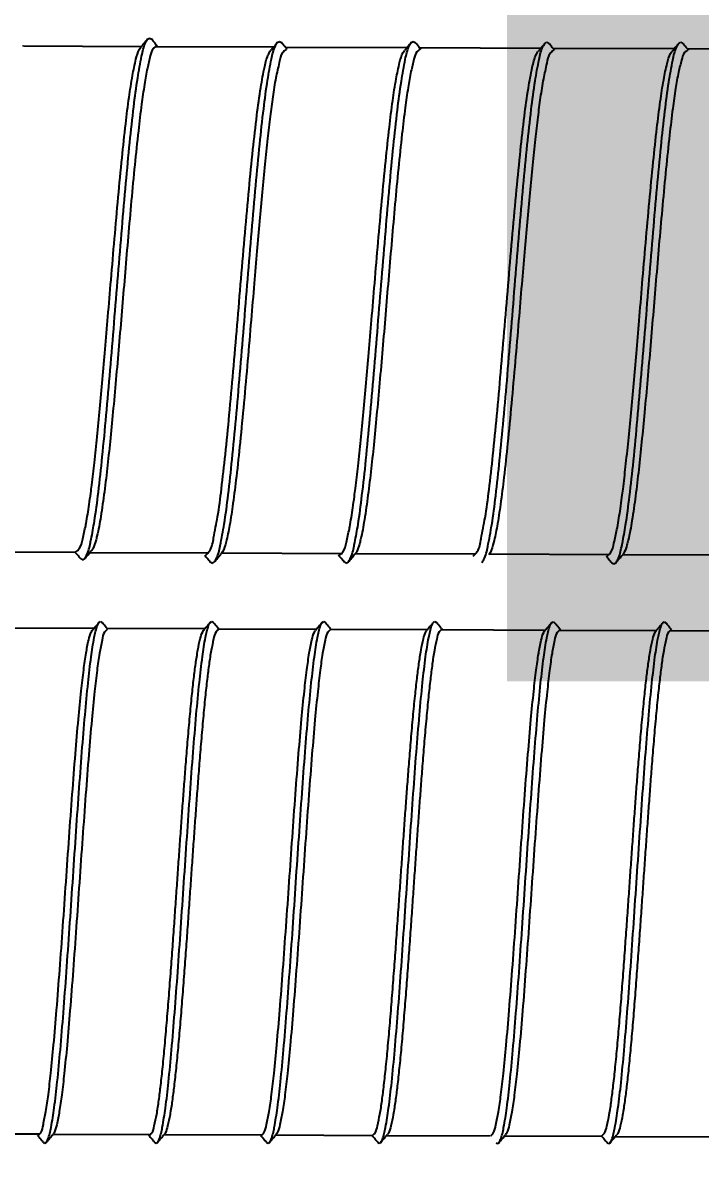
# Model space of a CAD drawing. Header units: inches. Extents: x -40190 to 0, y -3216 to 2257.
# Drawn here: x -21619.12 to -21613.92, y 333.44 to 342.27 of the extents above; entities that cross this region are included whole.
import ezdxf
from ezdxf import colors
from ezdxf.entities.mleader import LeaderData, LeaderLine
from ezdxf.enums import TextEntityAlignment as Align
from ezdxf.math import Vec2, Vec3

# ---------------------------------------------------------------- set-up
doc = ezdxf.new("R2010")
doc.units = ezdxf.units.IN
doc.header["$LTSCALE"] = 0.5
doc.header["$MEASUREMENT"] = 0
for name, color, linetype in [('A113$0$A-ANNO-IDEN', 8, 'Continuous'), ('A113$0$E-POWER-GEN', 8, 'Continuous'), ('E-Anno-Keyn', 72, 'Continuous'), ('E-Anno-Note', 6, 'Continuous'), ('M-Elect-Generator', 94, 'Continuous'), ('M-HVAC-text', 6, 'Continuous'), ('XREF', 7, 'Continuous')]:
    doc.layers.add(name, color=color, linetype=linetype)
doc.styles.add('A113$0$Arial', font='arial.ttf', dxfattribs={"height": 0.076839})
doc.styles.add('MAMEP ANNO', font='arial.ttf', dxfattribs={"height": 0.101562})
doc.styles.get("Standard").update_dxf_attribs({"font": 'simplex.shx'})

# ---------------------------------------------------------------- blocks, each defined once
blk = doc.blocks.new('550-600 kW')
at = {"layer": 'M-Elect-Generator', "color": 1}
for p, q in [((-15746.5348, -5604.7468), (-15746.5457, -5604.7533)), ((-15746.5238, -5604.7533), (-15746.5348, -5604.7468)), ((-15745.6813, -5604.7468), (-15745.6922, -5604.7533)), ((-15745.6704, -5604.7533), (-15745.6813, -5604.7468)), ((-15744.7751, -5604.749), (-15744.7861, -5604.7555)), ((-15744.7642, -5604.7555), (-15744.7751, -5604.749)), ((-15743.9217, -5604.749), (-15743.9326, -5604.7555)), ((-15743.9107, -5604.7555), (-15743.9217, -5604.749)), ((-15743.0627, -5604.7493), (-15743.0736, -5604.7558)), ((-15743.0517, -5604.7558), (-15743.0627, -5604.7493)), ((-15742.2092, -5604.7493), (-15742.2201, -5604.7558)), ((-15742.1983, -5604.7558), (-15742.2092, -5604.7493)), ((-15746.587, -5604.8023), (-15747.3514, -5604.7991)), ((-15746.4833, -5604.808), (-15746.4836, -5604.808)), ((-15745.7365, -5604.8058), (-15746.4822, -5604.8027)), ((-15744.8317, -5604.8096), (-15745.6257, -5604.8063)), ((-15744.7237, -5604.8101), (-15744.724, -5604.8101)), ((-15743.9813, -5604.8132), (-15744.7181, -5604.8101)), ((-15743.1251, -5604.8167), (-15743.8743, -5604.8136)), ((-15743.8702, -5604.8101), (-15743.8705, -5604.8101)), ((-15742.2743, -5604.8203), (-15743.0192, -5604.8172)), ((-15743.0112, -5604.8104), (-15743.0115, -5604.8104)), ((-15741.4039, -5604.8239), (-15742.1689, -5604.8207)), ((-15742.1578, -5604.8104), (-15742.158, -5604.8104)), ((-15747.0059, -5608.6831), (-15747.7706, -5608.6799)), ((-15747.0129, -5608.689), (-15747.0127, -5608.689)), ((-15746.9615, -5608.7501), (-15746.9724, -5608.7436)), ((-15746.9506, -5608.7436), (-15746.9615, -5608.7501)), ((-15746.1566, -5608.6866), (-15746.8998, -5608.6835)), ((-15746.1595, -5608.689), (-15746.1592, -5608.689)), ((-15746.108, -5608.7501), (-15746.119, -5608.7436)), ((-15746.0971, -5608.7436), (-15746.108, -5608.7501)), ((-15745.252, -5608.6903), (-15746.0493, -5608.687)), ((-15745.2533, -5608.6911), (-15745.253, -5608.6911)), ((-15745.2019, -5608.7523), (-15745.2128, -5608.7458)), ((-15745.1909, -5608.7458), (-15745.2019, -5608.7523)), ((-15744.4032, -5608.6937), (-15745.1444, -5608.6907)), ((-15744.3998, -5608.6911), (-15744.3996, -5608.6911)), ((-15744.3484, -5608.7523), (-15744.3593, -5608.7458)), ((-15744.3374, -5608.7458), (-15744.3484, -5608.7523)), ((-15743.5415, -5608.6973), (-15744.2939, -5608.6942)), ((-15743.5408, -5608.6914), (-15743.5406, -5608.6914)), ((-15743.4894, -5608.7525), (-15743.5003, -5608.7461)), ((-15743.4784, -5608.7461), (-15743.4894, -5608.7525)), ((-15742.6851, -5608.7008), (-15743.4376, -5608.6977)), ((-15742.6873, -5608.6914), (-15742.6871, -5608.6914)), ((-15742.6359, -5608.7525), (-15742.6469, -5608.7461)), ((-15742.625, -5608.7461), (-15742.6359, -5608.7525)), ((-15741.8233, -5608.7043), (-15742.5871, -5608.7012)), ((-15746.5745, -5609.1939), (-15746.5903, -5609.2033)), ((-15746.5587, -5609.2033), (-15746.5745, -5609.1939)), ((-15744.5218, -5609.2001), (-15744.5376, -5609.2094)), ((-15744.506, -5609.2094), (-15744.5218, -5609.2001)), ((-15743.4944, -5609.2001), (-15743.5102, -5609.2094)), ((-15743.4785, -5609.2094), (-15743.4944, -5609.2001)), ((-15746.6441, -5609.2666), (-15747.4815, -5609.2632)), ((-15745.6192, -5609.2707), (-15746.5373, -5609.267)), ((-15746.523, -5609.2551), (-15746.5234, -5609.2551)), ((-15744.5927, -5609.2749), (-15745.5118, -5609.2712)), ((-15743.5678, -5609.279), (-15744.4868, -5609.2753)), ((-15744.4703, -5609.2612), (-15744.4707, -5609.2612)), ((-15742.5555, -5609.283), (-15743.461, -5609.2794)), ((-15743.4429, -5609.2612), (-15743.4432, -5609.2612)), ((-15742.499, -5609.2256), (-15742.5148, -5609.2349)), ((-15742.4832, -5609.2349), (-15742.499, -5609.2256)), ((-15742.4475, -5609.2867), (-15742.4479, -5609.2867)), ((-15741.5315, -5609.2871), (-15742.4421, -5609.2835)), ((-15747.138, -5613.1477), (-15747.9855, -5613.1443)), ((-15747.1397, -5613.1361), (-15747.1393, -5613.1361)), ((-15746.107, -5613.1519), (-15747.0388, -5613.1481)), ((-15746.1123, -5613.1361), (-15746.1119, -5613.1361)), ((-15745.0834, -5613.1561), (-15746.0149, -5613.1523)), ((-15745.087, -5613.1422), (-15745.0866, -5613.1422)), ((-15744.0524, -5613.1602), (-15744.9879, -5613.1565)), ((-15744.0596, -5613.1422), (-15744.0592, -5613.1422)), ((-15743.0591, -5613.1643), (-15743.964, -5613.1606)), ((-15743.0642, -5613.1677), (-15743.0638, -5613.1677)), ((-15742.0443, -5613.1684), (-15742.9505, -5613.1647)), ((-15747.0882, -5613.1972), (-15747.104, -5613.1878)), ((-15747.0724, -5613.1878), (-15747.0882, -5613.1972)), ((-15746.0608, -5613.1972), (-15746.0766, -5613.1878)), ((-15746.045, -5613.1878), (-15746.0608, -5613.1972)), ((-15745.0355, -5613.2033), (-15745.0513, -5613.194)), ((-15745.0197, -5613.194), (-15745.0355, -5613.2033)), ((-15744.0081, -5613.2033), (-15744.0239, -5613.194)), ((-15743.9922, -5613.194), (-15744.0081, -5613.2033)), ((-15743.0127, -5613.2288), (-15743.0285, -5613.2195)), ((-15742.9969, -5613.2195), (-15743.0127, -5613.2288))]:
    blk.add_line(p, q, dxfattribs=at)
for points in [[(-15746.5457, -5604.7533), (-15746.5465, -5604.7544), (-15746.5584, -5604.7771), (-15746.5823, -5604.8682), (-15746.6061, -5605.0166), (-15746.6296, -5605.2151), (-15746.6533, -5605.462), (-15746.6771, -5605.7491), (-15746.7007, -5606.0632), (-15746.7242, -5606.3975), (-15746.7481, -5606.7473), (-15746.7719, -5607.0972), (-15746.7955, -5607.4317), (-15746.8191, -5607.7476), (-15746.843, -5608.0355), (-15746.8667, -5608.2821), (-15746.8902, -5608.4804), (-15746.914, -5608.6288), (-15746.9379, -5608.7199), (-15746.9497, -5608.7426), (-15746.9506, -5608.7436)], [(-15746.5457, -5604.7533), (-15746.5575, -5604.7673), (-15746.5853, -5604.8002), (-15746.5918, -5604.808)], [(-15746.4829, -5604.8018), (-15746.5107, -5604.7689), (-15746.5238, -5604.7533)], [(-15745.6922, -5604.7533), (-15745.6931, -5604.7544), (-15745.705, -5604.7773), (-15745.729, -5604.8691), (-15745.7529, -5605.0185), (-15745.7764, -5605.2182), (-15745.8001, -5605.4644), (-15745.8236, -5605.7482), (-15745.8471, -5606.0615), (-15745.8707, -5606.397), (-15745.8946, -5606.7482), (-15745.9186, -5607.0992), (-15745.9422, -5607.4348), (-15745.9658, -5607.7497), (-15745.9894, -5608.0344), (-15746.0129, -5608.279), (-15746.0364, -5608.4785), (-15746.0603, -5608.628), (-15746.0843, -5608.7197), (-15746.0962, -5608.7425), (-15746.0971, -5608.7436)], [(-15745.6922, -5604.7533), (-15745.704, -5604.7673), (-15745.7318, -5604.8002), (-15745.7384, -5604.808)], [(-15744.7861, -5604.7555), (-15744.7869, -5604.7565), (-15744.7988, -5604.7792), (-15744.8227, -5604.8703), (-15744.8465, -5605.0187), (-15744.87, -5605.2173), (-15744.8937, -5605.4642), (-15744.9175, -5605.7513), (-15744.941, -5606.0653), (-15744.9646, -5606.3996), (-15744.9884, -5606.7495), (-15745.0123, -5607.0993), (-15745.0358, -5607.4339), (-15745.0595, -5607.7497), (-15745.0834, -5608.0376), (-15745.1071, -5608.2842), (-15745.1305, -5608.4826), (-15745.1543, -5608.631), (-15745.1782, -5608.7221), (-15745.1901, -5608.7448), (-15745.1909, -5608.7458)], [(-15744.7861, -5604.7555), (-15744.7979, -5604.7695), (-15744.8256, -5604.8023), (-15744.8322, -5604.8101)], [(-15744.7233, -5604.8039), (-15744.751, -5604.7711), (-15744.7642, -5604.7555)], [(-15743.9326, -5604.7555), (-15743.9335, -5604.7566), (-15743.9454, -5604.7794), (-15743.9694, -5604.8712), (-15743.9933, -5605.0206), (-15744.0168, -5605.2203), (-15744.0404, -5605.4665), (-15744.0639, -5605.7504), (-15744.0874, -5606.0636), (-15744.1111, -5606.3992), (-15744.135, -5606.7503), (-15744.159, -5607.1014), (-15744.1826, -5607.437), (-15744.2062, -5607.7519), (-15744.2298, -5608.0366), (-15744.2533, -5608.2812), (-15744.2768, -5608.4806), (-15744.3007, -5608.6301), (-15744.3247, -5608.7218), (-15744.3366, -5608.7447), (-15744.3375, -5608.7458)], [(-15743.9326, -5604.7555), (-15743.9444, -5604.7695), (-15743.9721, -5604.8023), (-15743.9787, -5604.8101)], [(-15743.8698, -5604.804), (-15743.8976, -5604.7711), (-15743.9107, -5604.7555)], [(-15743.0736, -5604.7558), (-15743.0744, -5604.7568), (-15743.0863, -5604.7795), (-15743.1102, -5604.8706), (-15743.134, -5605.019), (-15743.1575, -5605.2176), (-15743.1812, -5605.4645), (-15743.205, -5605.7516), (-15743.2286, -5606.0656), (-15743.2521, -5606.3999), (-15743.2759, -5606.7498), (-15743.2998, -5607.0996), (-15743.3233, -5607.4342), (-15743.347, -5607.75), (-15743.3709, -5608.0379), (-15743.3946, -5608.2845), (-15743.4181, -5608.4829), (-15743.4419, -5608.6313), (-15743.4658, -5608.7223), (-15743.4776, -5608.745), (-15743.4785, -5608.746)], [(-15743.0736, -5604.7558), (-15743.0854, -5604.7698), (-15743.1131, -5604.8026), (-15743.1197, -5604.8104)], [(-15743.0108, -5604.8042), (-15743.0386, -5604.7714), (-15743.0517, -5604.7558)], [(-15742.2201, -5604.7558), (-15742.221, -5604.7569), (-15742.2329, -5604.7797), (-15742.2569, -5604.8715), (-15742.2808, -5605.0209), (-15742.3043, -5605.2206), (-15742.3279, -5605.4668), (-15742.3515, -5605.7507), (-15742.375, -5606.0639), (-15742.3986, -5606.3995), (-15742.4225, -5606.7506), (-15742.4465, -5607.1017), (-15742.4701, -5607.4373), (-15742.4937, -5607.7522), (-15742.5173, -5608.0369), (-15742.5408, -5608.2815), (-15742.5643, -5608.4809), (-15742.5882, -5608.6304), (-15742.6122, -5608.7221), (-15742.6241, -5608.745), (-15742.625, -5608.746)], [(-15742.2201, -5604.7558), (-15742.2319, -5604.7698), (-15742.2597, -5604.8026), (-15742.2663, -5604.8104)], [(-15742.1573, -5604.8042), (-15742.1851, -5604.7714), (-15742.1983, -5604.7558)], [(-15747.0127, -5608.689), (-15746.9945, -5608.6711), (-15746.9756, -5608.6162), (-15746.9573, -5608.5286), (-15746.9409, -5608.4221), (-15746.9264, -5608.3077), (-15746.9113, -5608.1706), (-15746.8956, -5608.0091), (-15746.88, -5607.8318), (-15746.866, -5607.66), (-15746.854, -5607.5052), (-15746.8429, -5607.3567), (-15746.8317, -5607.2021), (-15746.8202, -5607.0423), (-15746.8089, -5606.8815), (-15746.7975, -5606.7196), (-15746.7859, -5606.5545), (-15746.7739, -5606.3844), (-15746.7613, -5606.2083), (-15746.7477, -5606.0254), (-15746.7333, -5605.8389), (-15746.7183, -5605.6561), (-15746.703, -5605.4823), (-15746.6874, -5605.3228), (-15746.6724, -5605.1851), (-15746.6578, -5605.0712), (-15746.6413, -5604.9658), (-15746.6231, -5604.8794), (-15746.6044, -5604.8253), (-15746.5977, -5604.8145)], [(-15746.4836, -5604.808), (-15746.5018, -5604.8259), (-15746.5208, -5604.8813), (-15746.5392, -5604.9695), (-15746.5557, -5605.0766), (-15746.5703, -5605.1924), (-15746.5857, -5605.3331), (-15746.6014, -5605.4955), (-15746.6169, -5605.672), (-15746.632, -5605.8582), (-15746.6466, -5606.0486), (-15746.6602, -5606.234), (-15746.673, -5606.4113), (-15746.685, -5606.5813), (-15746.6965, -5606.7452), (-15746.7077, -5606.9053), (-15746.7189, -5607.064), (-15746.7301, -5607.2217), (-15746.7412, -5607.3736), (-15746.7523, -5607.5204), (-15746.7643, -5607.6745), (-15746.7783, -5607.8455), (-15746.7938, -5608.0206), (-15746.8094, -5608.1794), (-15746.8242, -5608.3141), (-15746.8387, -5608.427), (-15746.8551, -5608.532), (-15746.8733, -5608.618), (-15746.892, -5608.6718), (-15746.8986, -5608.6824)], [(-15746.5918, -5604.808), (-15746.5975, -5604.8147)], [(-15746.4777, -5604.808), (-15746.4829, -5604.8018)], [(-15746.1592, -5608.689), (-15746.1399, -5608.6689), (-15746.1199, -5608.6073), (-15746.1001, -5608.5065), (-15746.0814, -5608.377), (-15746.0623, -5608.2134), (-15746.041, -5607.9968), (-15746.0181, -5607.7293), (-15745.9941, -5607.4205), (-15745.97, -5607.0888), (-15745.946, -5606.7474), (-15745.922, -5606.4062), (-15745.8979, -5606.0744), (-15745.874, -5605.7656), (-15745.851, -5605.4985), (-15745.8297, -5605.2815), (-15745.8106, -5605.118), (-15745.7918, -5604.9889), (-15745.772, -5604.8888), (-15745.752, -5604.8275), (-15745.7443, -5604.8144)], [(-15745.6301, -5604.808), (-15745.6494, -5604.8281), (-15745.6695, -5604.8899), (-15745.6893, -5604.9908), (-15745.708, -5605.1204), (-15745.7271, -5605.2845), (-15745.7485, -5605.5018), (-15745.7714, -5605.7693), (-15745.7954, -5606.0787), (-15745.8195, -5606.411), (-15745.8435, -5606.7526), (-15745.8676, -5607.0942), (-15745.8917, -5607.426), (-15745.9157, -5607.7347), (-15745.9386, -5608.0017), (-15745.9599, -5608.2176), (-15745.9789, -5608.3804), (-15745.9977, -5608.509), (-15746.0174, -5608.6087), (-15746.0374, -5608.6695), (-15746.045, -5608.6825)], [(-15745.7384, -5604.808), (-15745.744, -5604.8147)], [(-15745.253, -5608.6911), (-15745.2348, -5608.6732), (-15745.2159, -5608.6183), (-15745.1976, -5608.5308), (-15745.1812, -5608.4243), (-15745.1667, -5608.3099), (-15745.1516, -5608.1728), (-15745.136, -5608.0113), (-15745.1204, -5607.8339), (-15745.1063, -5607.6621), (-15745.0943, -5607.5073), (-15745.0832, -5607.3588), (-15745.072, -5607.2043), (-15745.0606, -5607.0445), (-15745.0492, -5606.8837), (-15745.0379, -5606.7217), (-15745.0263, -5606.5566), (-15745.0143, -5606.3865), (-15745.0016, -5606.2105), (-15744.9881, -5606.0276), (-15744.9737, -5605.8411), (-15744.9587, -5605.6582), (-15744.9434, -5605.4844), (-15744.9278, -5605.325), (-15744.9127, -5605.1873), (-15744.8981, -5605.0733), (-15744.8817, -5604.968), (-15744.8635, -5604.8815), (-15744.8447, -5604.8274), (-15744.838, -5604.8167)], [(-15744.724, -5604.8101), (-15744.7422, -5604.8281), (-15744.7612, -5604.8834), (-15744.7795, -5604.9717), (-15744.796, -5605.0787), (-15744.8106, -5605.1946), (-15744.8261, -5605.3353), (-15744.8417, -5605.4976), (-15744.8572, -5605.6741), (-15744.8723, -5605.8603), (-15744.8869, -5606.0507), (-15744.9006, -5606.2362), (-15744.9133, -5606.4134), (-15744.9254, -5606.5834), (-15744.9368, -5606.7473), (-15744.9481, -5606.9074), (-15744.9593, -5607.0662), (-15744.9705, -5607.2238), (-15744.9816, -5607.3757), (-15744.9927, -5607.5225), (-15745.0046, -5607.6767), (-15745.0187, -5607.8476), (-15745.0342, -5608.0228), (-15745.0497, -5608.1816), (-15745.0645, -5608.3162), (-15745.079, -5608.4291), (-15745.0955, -5608.5342), (-15745.1136, -5608.6202), (-15745.1323, -5608.6739), (-15745.139, -5608.6846)], [(-15744.8322, -5604.8101), (-15744.8378, -5604.8168)], [(-15744.7181, -5604.8101), (-15744.7233, -5604.8039)], [(-15744.3996, -5608.6911), (-15744.3803, -5608.6711), (-15744.3602, -5608.6094), (-15744.3404, -5608.5087), (-15744.3218, -5608.3792), (-15744.3027, -5608.2156), (-15744.2814, -5607.999), (-15744.2584, -5607.7315), (-15744.2345, -5607.4227), (-15744.2104, -5607.0909), (-15744.1864, -5606.7496), (-15744.1624, -5606.4083), (-15744.1383, -5606.0766), (-15744.1143, -5605.7678), (-15744.0914, -5605.5006), (-15744.07, -5605.2837), (-15744.051, -5605.1201), (-15744.0322, -5604.9911), (-15744.0124, -5604.8909), (-15743.9924, -5604.8297), (-15743.9847, -5604.8166)], [(-15743.8705, -5604.8101), (-15743.8898, -5604.8302), (-15743.9099, -5604.8921), (-15743.9297, -5604.993), (-15743.9483, -5605.1225), (-15743.9675, -5605.2866), (-15743.9888, -5605.5039), (-15744.0118, -5605.7715), (-15744.0357, -5606.0809), (-15744.0599, -5606.4131), (-15744.0839, -5606.7548), (-15744.1079, -5607.0963), (-15744.132, -5607.4282), (-15744.156, -5607.7369), (-15744.179, -5608.0039), (-15744.2003, -5608.2198), (-15744.2193, -5608.3825), (-15744.238, -5608.5111), (-15744.2578, -5608.6108), (-15744.2777, -5608.6717), (-15744.2854, -5608.6847)], [(-15743.9787, -5604.8101), (-15743.9844, -5604.8168)], [(-15743.8646, -5604.8101), (-15743.8698, -5604.804)], [(-15743.5406, -5608.6914), (-15743.5224, -5608.6735), (-15743.5035, -5608.6186), (-15743.4852, -5608.5311), (-15743.4687, -5608.4246), (-15743.4543, -5608.3102), (-15743.4391, -5608.1731), (-15743.4235, -5608.0116), (-15743.4079, -5607.8342), (-15743.3939, -5607.6624), (-15743.3818, -5607.5076), (-15743.3708, -5607.3591), (-15743.3595, -5607.2046), (-15743.3481, -5607.0448), (-15743.3367, -5606.884), (-15743.3254, -5606.722), (-15743.3138, -5606.5569), (-15743.3018, -5606.3868), (-15743.2892, -5606.2108), (-15743.2756, -5606.0279), (-15743.2612, -5605.8414), (-15743.2462, -5605.6585), (-15743.2309, -5605.4847), (-15743.2153, -5605.3252), (-15743.2003, -5605.1876), (-15743.1857, -5605.0736), (-15743.1692, -5604.9683), (-15743.151, -5604.8818), (-15743.1322, -5604.8277), (-15743.1256, -5604.817)], [(-15743.0115, -5604.8104), (-15743.0297, -5604.8284), (-15743.0487, -5604.8837), (-15743.0671, -5604.9719), (-15743.0835, -5605.079), (-15743.0982, -5605.1949), (-15743.1136, -5605.3356), (-15743.1292, -5605.4979), (-15743.1447, -5605.6744), (-15743.1598, -5605.8606), (-15743.1745, -5606.051), (-15743.1881, -5606.2365), (-15743.2009, -5606.4137), (-15743.2129, -5606.5837), (-15743.2244, -5606.7476), (-15743.2356, -5606.9077), (-15743.2468, -5607.0665), (-15743.258, -5607.2241), (-15743.2691, -5607.376), (-15743.2802, -5607.5228), (-15743.2922, -5607.677), (-15743.3062, -5607.8479), (-15743.3217, -5608.0231), (-15743.3373, -5608.1819), (-15743.352, -5608.3165), (-15743.3666, -5608.4294), (-15743.383, -5608.5345), (-15743.4011, -5608.6205), (-15743.4199, -5608.6742), (-15743.4265, -5608.6849)], [(-15743.1197, -5604.8104), (-15743.1254, -5604.8171)], [(-15743.0056, -5604.8104), (-15743.0108, -5604.8042)], [(-15742.6871, -5608.6914), (-15742.6678, -5608.6714), (-15742.6478, -5608.6097), (-15742.628, -5608.509), (-15742.6093, -5608.3795), (-15742.5902, -5608.2159), (-15742.5689, -5607.9992), (-15742.546, -5607.7318), (-15742.522, -5607.423), (-15742.4979, -5607.0912), (-15742.4739, -5606.7499), (-15742.4499, -5606.4086), (-15742.4258, -5606.0769), (-15742.4018, -5605.7681), (-15742.3789, -5605.5009), (-15742.3575, -5605.284), (-15742.3385, -5605.1204), (-15742.3197, -5604.9914), (-15742.2999, -5604.8912), (-15742.2799, -5604.83), (-15742.2722, -5604.8169)], [(-15742.158, -5604.8104), (-15742.1773, -5604.8305), (-15742.1974, -5604.8923), (-15742.2172, -5604.9933), (-15742.2359, -5605.1228), (-15742.255, -5605.2869), (-15742.2764, -5605.5042), (-15742.2993, -5605.7718), (-15742.3233, -5606.0811), (-15742.3474, -5606.4134), (-15742.3714, -5606.7551), (-15742.3955, -5607.0966), (-15742.4196, -5607.4285), (-15742.4435, -5607.7371), (-15742.4665, -5608.0042), (-15742.4878, -5608.2201), (-15742.5068, -5608.3828), (-15742.5255, -5608.5114), (-15742.5453, -5608.6111), (-15742.5652, -5608.672), (-15742.5729, -5608.685)], [(-15742.2663, -5604.8104), (-15742.2719, -5604.8171)], [(-15742.1521, -5604.8104), (-15742.1573, -5604.8042)], [(-15747.0186, -5608.689), (-15747.012, -5608.6968)], [(-15747.012, -5608.6968), (-15746.9843, -5608.7296), (-15746.9724, -5608.7436)], [(-15746.9506, -5608.7436), (-15746.9374, -5608.728), (-15746.9097, -5608.6951), (-15746.9044, -5608.689)], [(-15746.9044, -5608.689), (-15746.8988, -5608.6823)], [(-15746.1651, -5608.689), (-15746.1585, -5608.6968)], [(-15746.1585, -5608.6968), (-15746.1308, -5608.7296), (-15746.119, -5608.7436)], [(-15746.0971, -5608.7436), (-15746.0839, -5608.728), (-15746.0562, -5608.6952), (-15746.051, -5608.689)], [(-15746.051, -5608.689), (-15746.0453, -5608.6823)], [(-15745.2589, -5608.6911), (-15745.2524, -5608.6989)], [(-15745.2524, -5608.6989), (-15745.2246, -5608.7318), (-15745.2128, -5608.7458)], [(-15745.1909, -5608.7458), (-15745.1778, -5608.7302), (-15745.15, -5608.6973), (-15745.1448, -5608.6911)], [(-15745.1448, -5608.6911), (-15745.1391, -5608.6844)], [(-15744.4055, -5608.6911), (-15744.3989, -5608.6989)], [(-15744.3989, -5608.6989), (-15744.3711, -5608.7318), (-15744.3593, -5608.7458)], [(-15744.3374, -5608.7458), (-15744.3243, -5608.7302), (-15744.2966, -5608.6973), (-15744.2913, -5608.6911)], [(-15744.2913, -5608.6911), (-15744.2857, -5608.6844)], [(-15743.5465, -5608.6914), (-15743.5399, -5608.6992)], [(-15743.5399, -5608.6992), (-15743.5121, -5608.7321), (-15743.5003, -5608.7461)], [(-15743.4784, -5608.7461), (-15743.4653, -5608.7305), (-15743.4375, -5608.6976), (-15743.4323, -5608.6914)], [(-15743.4323, -5608.6914), (-15743.4267, -5608.6847)], [(-15742.693, -5608.6914), (-15742.6864, -5608.6992)], [(-15742.6864, -5608.6992), (-15742.6587, -5608.7321), (-15742.6469, -5608.7461)], [(-15742.625, -5608.7461), (-15742.6118, -5608.7305), (-15742.5841, -5608.6976), (-15742.5789, -5608.6914)], [(-15742.5789, -5608.6914), (-15742.5732, -5608.6847)], [(-15746.675, -5609.3397), (-15746.6543, -5609.284), (-15746.6427, -5609.2643)], [(-15746.6341, -5609.2551), (-15746.6423, -5609.2647)], [(-15746.5903, -5609.2033), (-15746.6046, -5609.2277), (-15746.6346, -5609.3277), (-15746.6398, -5609.3514)], [(-15746.5903, -5609.2033), (-15746.6013, -5609.2163), (-15746.6308, -5609.2511), (-15746.6341, -5609.2551)], [(-15746.5234, -5609.2551), (-15746.5491, -5609.2796), (-15746.5756, -5609.3546), (-15746.5983, -5609.4573)], [(-15746.5183, -5609.251), (-15746.5461, -5609.2181), (-15746.5587, -5609.2033)], [(-15746.5149, -5609.2551), (-15746.5166, -5609.253), (-15746.5183, -5609.251)], [(-15746.1119, -5613.1361), (-15746.0861, -5613.1113), (-15746.0595, -5613.036), (-15746.0338, -5612.9167), (-15746.0104, -5612.7722), (-15745.9904, -5612.6218), (-15745.9706, -5612.4517), (-15745.9497, -5612.2546), (-15745.9291, -5612.0406), (-15745.9087, -5611.817), (-15745.8886, -5611.5876), (-15745.8676, -5611.3403), (-15745.844, -5611.0596), (-15745.8171, -5610.7455), (-15745.7886, -5610.4244), (-15745.7592, -5610.1195), (-15745.7311, -5609.8579), (-15745.7049, -5609.6511), (-15745.6786, -5609.4834), (-15745.6519, -5609.3573), (-15745.625, -5609.2803), (-15745.6151, -5609.2645)], [(-15745.5629, -5609.2033), (-15745.577, -5609.2274), (-15745.6072, -5609.3279), (-15745.6378, -5609.4941), (-15745.6681, -5609.7175), (-15745.6981, -5609.9889), (-15745.7283, -5610.3029), (-15745.7584, -5610.6451), (-15745.7884, -5611.0056), (-15745.8184, -5611.3728), (-15745.849, -5611.7407), (-15745.8799, -5612.0928), (-15745.9105, -5612.4101), (-15745.9405, -5612.6801), (-15745.9706, -5612.9006), (-15746.0007, -5613.0634), (-15746.0307, -5613.1635), (-15746.0449, -5613.1879)], [(-15745.496, -5609.2551), (-15745.5262, -5609.2889), (-15745.5566, -5609.3886), (-15745.5868, -5609.549), (-15745.6168, -5609.7642), (-15745.6468, -5610.0273), (-15745.6768, -5610.3301), (-15745.7072, -5610.6651), (-15745.7376, -5611.0193), (-15745.7676, -5611.3757), (-15745.798, -5611.7297), (-15745.8284, -5612.0652), (-15745.8585, -5612.3676), (-15745.8885, -5612.63), (-15745.9185, -5612.8447), (-15745.9486, -5613.0041), (-15745.9791, -5613.103), (-15745.9923, -5613.127)], [(-15744.6223, -5609.3458), (-15744.6016, -5609.2902), (-15744.59, -5609.2705)], [(-15744.5814, -5609.2612), (-15744.5896, -5609.2709)], [(-15744.5376, -5609.2094), (-15744.5518, -5609.2338), (-15744.5819, -5609.3338), (-15744.5871, -5609.3575)], [(-15744.5376, -5609.2094), (-15744.5486, -5609.2224), (-15744.5781, -5609.2573), (-15744.5814, -5609.2612)], [(-15744.4707, -5609.2612), (-15744.4963, -5609.2858), (-15744.5229, -5609.3607), (-15744.5455, -5609.4635)], [(-15744.4656, -5609.2572), (-15744.4934, -5609.2243), (-15744.506, -5609.2094)], [(-15744.4621, -5609.2612), (-15744.4639, -5609.2591), (-15744.4656, -5609.2572)], [(-15744.0592, -5613.1422), (-15744.0334, -5613.1175), (-15744.0068, -5613.0421), (-15743.9811, -5612.9229), (-15743.9577, -5612.7784), (-15743.9377, -5612.628), (-15743.9179, -5612.4578), (-15743.897, -5612.2607), (-15743.8764, -5612.0467), (-15743.856, -5611.8231), (-15743.8359, -5611.5938), (-15743.8149, -5611.3464), (-15743.7913, -5611.0658), (-15743.7644, -5610.7516), (-15743.7359, -5610.4306), (-15743.7065, -5610.1256), (-15743.6784, -5609.864), (-15743.6521, -5609.6572), (-15743.6259, -5609.4895), (-15743.5992, -5609.3634), (-15743.5723, -5609.2865), (-15743.5624, -5609.2706)], [(-15743.5102, -5609.2094), (-15743.5243, -5609.2335), (-15743.5545, -5609.3341), (-15743.5851, -5609.5002), (-15743.6154, -5609.7236), (-15743.6454, -5609.9951), (-15743.6756, -5610.3091), (-15743.7057, -5610.6512), (-15743.7357, -5611.0117), (-15743.7657, -5611.3789), (-15743.7963, -5611.7469), (-15743.8272, -5612.0989), (-15743.8578, -5612.4162), (-15743.8878, -5612.6862), (-15743.9179, -5612.9068), (-15743.9479, -5613.0696), (-15743.978, -5613.1696), (-15743.9922, -5613.194)], [(-15743.4432, -5609.2612), (-15743.4735, -5609.2951), (-15743.5039, -5609.3948), (-15743.534, -5609.5551), (-15743.5641, -5609.7704), (-15743.5941, -5610.0334), (-15743.6241, -5610.3362), (-15743.6544, -5610.6712), (-15743.6848, -5611.0254), (-15743.7149, -5611.3818), (-15743.7453, -5611.7359), (-15743.7757, -5612.0714), (-15743.8058, -5612.3737), (-15743.8358, -5612.6362), (-15743.8658, -5612.8508), (-15743.8959, -5613.0102), (-15743.9264, -5613.1091), (-15743.9396, -5613.1331)], [(-15743.554, -5609.2612), (-15743.5621, -5609.2708)], [(-15743.5102, -5609.2094), (-15743.5211, -5609.2224), (-15743.5506, -5609.2573), (-15743.554, -5609.2612)], [(-15743.4381, -5609.2572), (-15743.466, -5609.2243), (-15743.4785, -5609.2094)], [(-15743.4347, -5609.2612), (-15743.4365, -5609.2591), (-15743.4381, -5609.2572)], [(-15742.5586, -5609.2867), (-15742.5668, -5609.2964)], [(-15742.5148, -5609.2349), (-15742.529, -5609.2593), (-15742.5591, -5609.3593), (-15742.5643, -5609.383)], [(-15742.5148, -5609.2349), (-15742.5258, -5609.2479), (-15742.5553, -5609.2828), (-15742.5586, -5609.2867)], [(-15742.4479, -5609.2867), (-15742.4735, -5609.3113), (-15742.5001, -5609.3862), (-15742.5227, -5609.489)], [(-15742.4428, -5609.2827), (-15742.4706, -5609.2498), (-15742.4832, -5609.2349)], [(-15742.4393, -5609.2867), (-15742.4411, -5609.2846), (-15742.4428, -5609.2827)], [(-15747.1393, -5613.1361), (-15747.1168, -5613.1171), (-15747.0937, -5613.0599), (-15747.0708, -5612.9662), (-15747.0486, -5612.8424), (-15747.0265, -5612.689), (-15747.0017, -5612.4849), (-15746.9741, -5612.224), (-15746.948, -5611.9475), (-15746.9234, -5611.6728), (-15746.9002, -5611.4018), (-15746.8778, -5611.1354), (-15746.8552, -5610.8694), (-15746.8325, -5610.6078), (-15746.8098, -5610.3573), (-15746.7876, -5610.1291), (-15746.7656, -5609.9195), (-15746.7409, -5609.7154), (-15746.7134, -5609.5259), (-15746.6841, -5609.3763), (-15746.675, -5609.3397)], [(-15746.6398, -5609.3514), (-15746.6648, -5609.4912), (-15746.6949, -5609.7126), (-15746.7251, -5609.9843), (-15746.7557, -5610.3019), (-15746.7862, -5610.6503), (-15746.8163, -5611.0119), (-15746.8463, -5611.3783), (-15746.8765, -5611.7407), (-15746.9065, -5612.0833), (-15746.9366, -5612.3972), (-15746.9667, -5612.6693), (-15746.9967, -5612.8918), (-15747.0272, -5613.0596), (-15747.0579, -5613.1629), (-15747.0724, -5613.1879)], [(-15745.0866, -5613.1422), (-15745.0641, -5613.1232), (-15745.041, -5613.0661), (-15745.0181, -5612.9724), (-15744.9958, -5612.8485), (-15744.9738, -5612.6951), (-15744.949, -5612.4911), (-15744.9214, -5612.2302), (-15744.8952, -5611.9536), (-15744.8707, -5611.6789), (-15744.8475, -5611.4079), (-15744.8251, -5611.1415), (-15744.8025, -5610.8755), (-15744.7798, -5610.614), (-15744.7571, -5610.3634), (-15744.7349, -5610.1353), (-15744.7128, -5609.9256), (-15744.6882, -5609.7215), (-15744.6607, -5609.5321), (-15744.6314, -5609.3824), (-15744.6223, -5609.3458)], [(-15744.5871, -5609.3575), (-15744.612, -5609.4973), (-15744.6422, -5609.7188), (-15744.6724, -5609.9905), (-15744.703, -5610.308), (-15744.7335, -5610.6565), (-15744.7636, -5611.018), (-15744.7936, -5611.3845), (-15744.8238, -5611.7469), (-15744.8538, -5612.0895), (-15744.8839, -5612.4033), (-15744.914, -5612.6754), (-15744.944, -5612.8979), (-15744.9745, -5613.0657), (-15745.0052, -5613.1691), (-15745.0197, -5613.194)], [(-15743.0638, -5613.1677), (-15743.0413, -5613.1487), (-15743.0182, -5613.0916), (-15742.9953, -5612.9979), (-15742.973, -5612.874), (-15742.951, -5612.7206), (-15742.9262, -5612.5166), (-15742.8986, -5612.2557), (-15742.8724, -5611.9791), (-15742.8479, -5611.7044), (-15742.8247, -5611.4334), (-15742.8023, -5611.167), (-15742.7797, -5610.901), (-15742.757, -5610.6395), (-15742.7343, -5610.3889), (-15742.7121, -5610.1608), (-15742.69, -5609.9511), (-15742.6654, -5609.747), (-15742.6379, -5609.5576), (-15742.6086, -5609.4079), (-15742.5995, -5609.3713)], [(-15742.5995, -5609.3713), (-15742.5788, -5609.3157), (-15742.5672, -5609.296)], [(-15746.5983, -5609.4573), (-15746.6013, -5609.4734)], [(-15744.5455, -5609.4635), (-15744.5486, -5609.4796)], [(-15742.5643, -5609.383), (-15742.5892, -5609.5228), (-15742.6194, -5609.7443), (-15742.6496, -5610.016), (-15742.6802, -5610.3335), (-15742.7107, -5610.682), (-15742.7408, -5611.0435), (-15742.7708, -5611.41), (-15742.801, -5611.7724), (-15742.831, -5612.115), (-15742.8611, -5612.4288), (-15742.8912, -5612.7009), (-15742.9212, -5612.9234), (-15742.9517, -5613.0912), (-15742.9824, -5613.1946), (-15742.9969, -5613.2195)], [(-15746.6013, -5609.4734), (-15746.6246, -5609.6176), (-15746.6366, -5609.7049)], [(-15744.5486, -5609.4796), (-15744.5719, -5609.6238), (-15744.5839, -5609.7111)], [(-15742.5258, -5609.5051), (-15742.5491, -5609.6493), (-15742.5611, -5609.7366)], [(-15742.5227, -5609.489), (-15742.5258, -5609.5051)], [(-15746.6366, -5609.7049), (-15746.6447, -5609.7681), (-15746.6647, -5609.9395), (-15746.6857, -5610.1381), (-15746.7065, -5610.3536), (-15746.727, -5610.5787), (-15746.7471, -5610.8096), (-15746.7684, -5611.059), (-15746.7922, -5611.3422), (-15746.8192, -5611.6571), (-15746.8476, -5611.9769), (-15746.8768, -5612.2792), (-15746.9048, -5612.5381), (-15746.9308, -5612.7431), (-15746.957, -5612.9097), (-15746.9837, -5613.0348), (-15747.0104, -5613.111), (-15747.0201, -5613.1266)], [(-15744.5839, -5609.7111), (-15744.592, -5609.7743), (-15744.612, -5609.9456), (-15744.633, -5610.1442), (-15744.6538, -5610.3598), (-15744.6743, -5610.5848), (-15744.6944, -5610.8157), (-15744.7156, -5611.0652), (-15744.7395, -5611.3483), (-15744.7665, -5611.6632), (-15744.7949, -5611.983), (-15744.8241, -5612.2854), (-15744.8521, -5612.5443), (-15744.8781, -5612.7493), (-15744.9043, -5612.9159), (-15744.931, -5613.041), (-15744.9577, -5613.1172), (-15744.9674, -5613.1328)], [(-15742.5611, -5609.7366), (-15742.5692, -5609.7998), (-15742.5892, -5609.9711), (-15742.6102, -5610.1697), (-15742.631, -5610.3853), (-15742.6515, -5610.6103), (-15742.6716, -5610.8412), (-15742.6928, -5611.0907), (-15742.7167, -5611.3738), (-15742.7437, -5611.6887), (-15742.7721, -5612.0085), (-15742.8013, -5612.3109), (-15742.8293, -5612.5698), (-15742.8553, -5612.7748), (-15742.8815, -5612.9414), (-15742.9082, -5613.0665), (-15742.9349, -5613.1427), (-15742.9446, -5613.1583)], [(-15747.1479, -5613.1361), (-15747.1445, -5613.1401)], [(-15747.1445, -5613.1401), (-15747.115, -5613.1749), (-15747.104, -5613.1878)], [(-15747.0724, -5613.1878), (-15747.0599, -5613.173), (-15747.0304, -5613.1382), (-15747.0286, -5613.1361)], [(-15747.0286, -5613.1361), (-15747.0204, -5613.1264)], [(-15746.1204, -5613.1361), (-15746.117, -5613.1401)], [(-15746.117, -5613.1401), (-15746.0876, -5613.1749), (-15746.0766, -5613.1878)], [(-15746.045, -5613.1878), (-15746.0325, -5613.1731), (-15746.003, -5613.1382), (-15746.0011, -5613.1361)], [(-15746.0011, -5613.1361), (-15745.993, -5613.1264)], [(-15745.0951, -5613.1422), (-15745.0917, -5613.1462)], [(-15745.0917, -5613.1462), (-15745.0623, -5613.181), (-15745.0513, -5613.194)], [(-15745.0197, -5613.194), (-15745.0071, -5613.1792), (-15744.9776, -5613.1443), (-15744.9759, -5613.1422)], [(-15744.9759, -5613.1422), (-15744.9677, -5613.1326)], [(-15744.0677, -5613.1422), (-15744.0643, -5613.1462)], [(-15744.0643, -5613.1462), (-15744.0349, -5613.181), (-15744.0239, -5613.194)], [(-15743.9922, -5613.194), (-15743.9797, -5613.1792), (-15743.9503, -5613.1444), (-15743.9484, -5613.1422)], [(-15743.9484, -5613.1422), (-15743.9403, -5613.1326)], [(-15743.0723, -5613.1677), (-15743.0689, -5613.1717)], [(-15743.0689, -5613.1717), (-15743.0395, -5613.2065), (-15743.0285, -5613.2195)], [(-15742.9969, -5613.2195), (-15742.9843, -5613.2047), (-15742.9548, -5613.1698), (-15742.9531, -5613.1677)], [(-15742.9531, -5613.1677), (-15742.9449, -5613.1581)], [(-15742.0449, -5613.1677), (-15742.0415, -5613.1717)]]:
    blk.add_spline(points, degree=3, dxfattribs=at)
blk = doc.blocks.new('MLD-KeyNote')
at = {"color": 0, "linetype": 'Continuous', "transparency": 16777216}
blk.add_lwpolyline([(-0.09375, -0.09375), (0.09375, -0.09375), (0.09375, 0.09375), (-0.09375, 0.09375)], close=True, dxfattribs=at)
at = {"color": 0, "linetype": 'ByBlock', "transparency": 16777216, "style": 'MAMEP ANNO'}
blk.add_attdef('ID', text='', height=0.101562, dxfattribs=at).set_placement((0, 0), align=Align.MIDDLE_CENTER)
blk = doc.blocks.new('A113')
at = {"layer": 'A113$0$E-POWER-GEN', "lineweight": 0}
blk.add_3dface([(-21810.621, 374.0685, 1992.7541), (-21486.621, 374.0685, 1992.7541), (-21486.621, 287.5408, 1992.7541), (-21810.621, 287.5408, 1992.7541)], dxfattribs=at)
at = {"layer": 'A113$0$A-ANNO-IDEN', "lineweight": 13, "insert": (-21771.6064, 336.9369), "char_height": 19.999996, "attachment_point": 7, "line_spacing_factor": 0.6, "style": 'A113$0$Arial'}
blk.add_mtext('\\H1x;\\W1.24688;GENERATOR', dxfattribs=at)

msp = doc.modelspace()

# ---------------------------------------------------------------- block references
at = {"linetype": 'Continuous', "lineweight": 13, "rotation": 180}
msp.add_blockref('550-600 kW', (-37361.1649, -5271.0735), dxfattribs=at)
at = {"layer": 'XREF'}
msp.add_blockref('A113', (0.0751, 0), dxfattribs=at)

# ---------------------------------------------------------------- leaders
at = {"layer": 'E-Anno-Keyn'}
ml = msp.add_multileader_block('Standard', dxfattribs=at)
ml.set_content('MLD-KeyNote', color=256, scale=96)
ml.set_attribute('ID', '18', width=0)
ml.set_leader_properties(color=256, linetype='Continuous')
ml.build(insert=Vec2(0, 0))
ml.multileader.update_dxf_attribs({"has_dogleg": 0, "text_left_attachment_type": 2, "text_right_attachment_type": 2, "dogleg_length": 3.8438, "arrow_head_size": 12, "scale": 96})
ctx = ml.context
ctx.base_point, ctx.scale, ctx.char_height, ctx.arrow_head_size, ctx.landing_gap_size, ctx.plane_origin = Vec3(-23166.1188, 1004.8088), 96, 737.28, 12, 384, Vec3(-23254.3569, 947.5749)
ctx.left_attachment, ctx.right_attachment = 2, 2
notes = []
notes.append((ctx, [(0, (0, 0, 0), (0, 0), (1, 0), 1, [])]))
ctx.block.insert = Vec3(-23157.1188, 1004.8088)
ml = msp.add_multileader_block('Standard', dxfattribs=at)
ml.set_content('MLD-KeyNote', color=256, scale=96)
ml.set_attribute('ID', '18', width=0)
ml.set_leader_properties(color=256, linetype='Continuous')
ml.build(insert=Vec2(0, 0))
ml.multileader.update_dxf_attribs({"has_dogleg": 0, "text_left_attachment_type": 2, "text_right_attachment_type": 2, "dogleg_length": 3.8438, "arrow_head_size": 12, "scale": 96})
ctx = ml.context
ctx.base_point, ctx.scale, ctx.char_height, ctx.arrow_head_size, ctx.landing_gap_size, ctx.plane_origin = Vec3(-22208.475, 994.8596), 96, 737.28, 12, 384, Vec3(-22296.713, 937.6256)
ctx.left_attachment, ctx.right_attachment = 2, 2
notes.append((ctx, [(0, (0, 0, 0), (0, 0), (1, 0), 1, [])]))
ctx.block.insert = Vec3(-22199.475, 994.8596)
ml = msp.add_multileader_block('Standard', dxfattribs=at)
ml.set_content('MLD-KeyNote', color=(89, 89, 89), scale=96)
ml.set_attribute('ID', '8', width=0)
ml.set_leader_properties(color=256, linetype='Continuous')
ml.build(insert=Vec2(0, 0))
ml.multileader.update_dxf_attribs({"has_dogleg": 0, "text_left_attachment_type": 2, "text_right_attachment_type": 2, "dogleg_length": 3.8438, "arrow_head_size": 12, "scale": 96})
ctx = ml.context
ctx.base_point, ctx.scale, ctx.char_height, ctx.arrow_head_size, ctx.landing_gap_size, ctx.plane_origin = Vec3(-23073.7232, 986.3882), 96, 737.28, 12, 384, Vec3(-23174.9711, 930.5013)
ctx.left_attachment, ctx.right_attachment = 2, 2
notes.append((ctx, [(0, (0, 0, 0), (0, 0), (1, 0), 1, [])]))
ctx.block.insert = Vec3(-23064.7232, 986.3882)
ml = msp.add_multileader_block('Standard', dxfattribs=at)
ml.set_content('MLD-KeyNote', color=(89, 89, 89), scale=96)
ml.set_attribute('ID', '8', width=0)
ml.set_leader_properties(color=256, linetype='Continuous')
ml.build(insert=Vec2(0, 0))
ml.multileader.update_dxf_attribs({"has_dogleg": 0, "text_left_attachment_type": 2, "text_right_attachment_type": 2, "dogleg_length": 3.8438, "arrow_head_size": 12, "scale": 96})
ctx = ml.context
ctx.base_point, ctx.scale, ctx.char_height, ctx.arrow_head_size, ctx.landing_gap_size, ctx.plane_origin = Vec3(-22400.967, 910.122), 96, 737.28, 12, 384, Vec3(-22502.215, 854.2351)
ctx.left_attachment, ctx.right_attachment = 2, 2
notes.append((ctx, [(0, (0, 0, 0), (0, 0), (1, 0), 1, [])]))
ctx.block.insert = Vec3(-22391.967, 910.122)
ml = msp.add_multileader_block('Standard', dxfattribs=at)
ml.set_content('MLD-KeyNote', color=(89, 89, 89), scale=96)
ml.set_attribute('ID', '8', width=0)
ml.set_leader_properties(color=256, linetype='Continuous')
ml.build(insert=Vec2(0, 0))
ml.multileader.update_dxf_attribs({"has_dogleg": 0, "text_left_attachment_type": 2, "text_right_attachment_type": 2, "dogleg_length": 3.8438, "arrow_head_size": 12, "scale": 96})
ctx = ml.context
ctx.base_point, ctx.scale, ctx.char_height, ctx.arrow_head_size, ctx.landing_gap_size, ctx.plane_origin = Vec3(-22801.971, 603.7336), 96, 737.28, 12, 384, Vec3(-22903.219, 547.8467)
ctx.left_attachment, ctx.right_attachment = 2, 2
notes.append((ctx, [(0, (0, 0, 0), (0, 0), (1, 0), 1, [])]))
ctx.block.insert = Vec3(-22792.971, 603.7336)
ml = msp.add_multileader_block('Standard', dxfattribs=at)
ml.set_content('MLD-KeyNote', color=(89, 89, 89), scale=96)
ml.set_attribute('ID', '8', width=0)
ml.set_leader_properties(color=256, linetype='Continuous')
ml.build(insert=Vec2(0, 0))
ml.multileader.update_dxf_attribs({"has_dogleg": 0, "text_left_attachment_type": 2, "text_right_attachment_type": 2, "dogleg_length": 3.8438, "arrow_head_size": 12, "scale": 96})
ctx = ml.context
ctx.base_point, ctx.scale, ctx.char_height, ctx.arrow_head_size, ctx.landing_gap_size, ctx.plane_origin = Vec3(-22251.9455, 584.115), 96, 737.28, 12, 384, Vec3(-22353.1935, 528.2281)
ctx.left_attachment, ctx.right_attachment = 2, 2
notes.append((ctx, [(0, (0, 0, 0), (0, 0), (1, 0), 1, [])]))
ctx.block.insert = Vec3(-22242.9455, 584.115)
at = {"layer": 'E-Anno-Note'}
ml = msp.add_multileader_mtext('Standard', dxfattribs=at)
ml.set_content('HEAT TRACE FOR \\PATRIUM GUTTERS', color=(89, 89, 89), style='MAMEP ANNO')
ml.set_leader_properties(color=256, linetype='Continuous')
ml.build(insert=Vec2(0, 0))
ml.multileader.update_dxf_attribs({"has_dogleg": 0, "text_right_attachment_type": 3, "dogleg_length": 3.8438, "arrow_head_size": 12, "scale": 96})
ctx = ml.context
ctx.base_point, ctx.scale, ctx.char_height, ctx.arrow_head_size, ctx.landing_gap_size, ctx.plane_origin = Vec3(-23030.7759, 582.7398), 96, 7.68, 12, 3.75, Vec3(-22941.2871, 600.9933)
ctx.right_attachment = 3
notes.append((ctx, [(0, (0, 0, 0), (0, 0), (1, 0), 1, [])]))
ctx.mtext.insert, ctx.mtext.flow_direction = Vec3(-23027.0259, 586.6453), 5
at = {"layer": 'M-HVAC-text'}
ml = msp.add_multileader_block('Standard', dxfattribs=at)
ml.set_content('MLD-KeyNote', color=(89, 89, 89), scale=96)
ml.set_attribute('ID', '15', width=0)
ml.set_leader_properties(color=256, linetype='Continuous')
ml.build(insert=Vec2(0, 0))
ml.multileader.update_dxf_attribs({"has_dogleg": 0, "text_left_attachment_type": 2, "text_right_attachment_type": 2, "dogleg_length": 3.8438, "arrow_head_size": 12, "scale": 96})
ctx = ml.context
ctx.base_point, ctx.scale, ctx.char_height, ctx.arrow_head_size, ctx.landing_gap_size, ctx.plane_origin = Vec3(-22893.3372, 1357.4889), 96, 737.28, 12, 384, Vec3(-22994.5852, 1301.602)
ctx.left_attachment, ctx.right_attachment = 2, 2
notes.append((ctx, [(0, (0, 0, 0), (0, 0), (1, 0), 1, [])]))
ctx.block.insert = Vec3(-22884.3372, 1357.4889)
ml = msp.add_multileader_block('Standard', dxfattribs=at)
ml.set_content('MLD-KeyNote', color=(89, 89, 89), scale=96)
ml.set_attribute('ID', '15', width=0)
ml.set_leader_properties(color=256, linetype='Continuous')
ml.build(insert=Vec2(0, 0))
ml.multileader.update_dxf_attribs({"has_dogleg": 0, "text_left_attachment_type": 2, "text_right_attachment_type": 2, "dogleg_length": 3.8438, "arrow_head_size": 12, "scale": 96})
ctx = ml.context
ctx.base_point, ctx.scale, ctx.char_height, ctx.arrow_head_size, ctx.landing_gap_size, ctx.plane_origin = Vec3(-22532.3832, 1345.3956), 96, 737.28, 12, 384, Vec3(-22633.6311, 1289.5087)
ctx.left_attachment, ctx.right_attachment = 2, 2
notes.append((ctx, [(0, (0, 0, 0), (0, 0), (1, 0), 1, [])]))
ctx.block.insert = Vec3(-22523.3832, 1345.3956)
ml = msp.add_multileader_block('Standard', dxfattribs=at)
ml.set_content('MLD-KeyNote', color=(89, 89, 89), scale=96)
ml.set_attribute('ID', '15', width=0)
ml.set_leader_properties(color=256, linetype='Continuous')
ml.build(insert=Vec2(0, 0))
ml.multileader.update_dxf_attribs({"has_dogleg": 0, "text_left_attachment_type": 2, "text_right_attachment_type": 2, "dogleg_length": 3.8438, "arrow_head_size": 12, "scale": 96})
ctx = ml.context
ctx.base_point, ctx.scale, ctx.char_height, ctx.arrow_head_size, ctx.landing_gap_size, ctx.plane_origin = Vec3(-22132.2454, 1344.9811), 96, 737.28, 12, 384, Vec3(-22233.4933, 1289.0942)
ctx.left_attachment, ctx.right_attachment = 2, 2
notes.append((ctx, [(0, (0, 0, 0), (0, 0), (1, 0), 1, [])]))
ctx.block.insert = Vec3(-22123.2454, 1344.9811)
ml = msp.add_multileader_block('Standard', dxfattribs=at)
ml.set_content('MLD-KeyNote', color=(89, 89, 89), scale=96)
ml.set_attribute('ID', '15', width=0)
ml.set_leader_properties(color=256, linetype='Continuous')
ml.build(insert=Vec2(0, 0))
ml.multileader.update_dxf_attribs({"has_dogleg": 0, "text_left_attachment_type": 2, "text_right_attachment_type": 2, "dogleg_length": 3.8438, "arrow_head_size": 12, "scale": 96})
ctx = ml.context
ctx.base_point, ctx.scale, ctx.char_height, ctx.arrow_head_size, ctx.landing_gap_size, ctx.plane_origin = Vec3(-21770.853, 1341.6499), 96, 737.28, 12, 384, Vec3(-21872.101, 1285.763)
ctx.left_attachment, ctx.right_attachment = 2, 2
notes.append((ctx, [(0, (0, 0, 0), (0, 0), (1, 0), 1, [])]))
ctx.block.insert = Vec3(-21761.853, 1341.6499)
ml = msp.add_multileader_block('Standard', dxfattribs=at)
ml.set_content('MLD-KeyNote', color=(89, 89, 89), scale=96)
ml.set_attribute('ID', '15', width=0)
ml.set_leader_properties(color=256, linetype='Continuous')
ml.build(insert=Vec2(0, 0))
ml.multileader.update_dxf_attribs({"has_dogleg": 0, "text_left_attachment_type": 2, "text_right_attachment_type": 2, "dogleg_length": 3.8438, "arrow_head_size": 12, "scale": 96})
ctx = ml.context
ctx.base_point, ctx.scale, ctx.char_height, ctx.arrow_head_size, ctx.landing_gap_size, ctx.plane_origin = Vec3(-22733.7484, 1113.3094), 96, 737.28, 12, 384, Vec3(-22834.9963, 1057.4226)
ctx.left_attachment, ctx.right_attachment = 2, 2
notes.append((ctx, [(0, (0, 0, 0), (0, 0), (1, 0), 1, [])]))
ctx.block.insert = Vec3(-22724.7484, 1113.3094)
for ctx, leaders in notes:
    for number, flags, end, landing, length, lines in leaders:
        leader = LeaderData()
        leader.index, (leader.has_last_leader_line, leader.has_dogleg_vector, leader.attachment_direction) = number, flags
        leader.last_leader_point, leader.dogleg_vector, leader.dogleg_length = Vec3(end), Vec3(landing), length
        for number, points, colour, breaks in lines:
            line = LeaderLine()
            line.index, line.vertices, line.color, line.breaks = number, Vec3.list(points), colors.encode_raw_color(colour), breaks
            leader.lines.append(line)
        ctx.leaders.append(leader)

doc.saveas('drawing.dxf')
